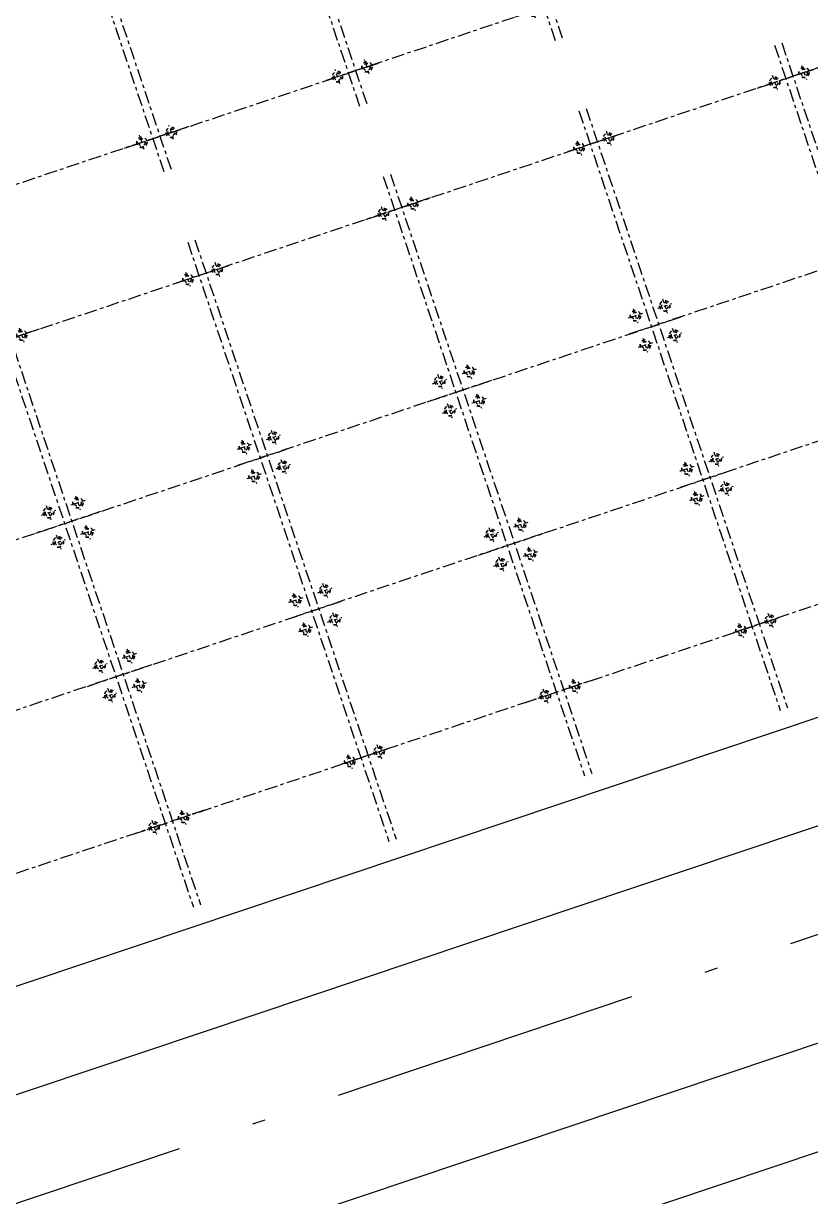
# Model space of a CAD drawing. Header units: metres. Extents: x 568006 to 1139366, y 2064802 to 4131555.
# Drawn here: x 569350.96 to 569373.85, y 2065055.76 to 2065089.88 of the extents above; entities that cross this region are included whole.
import ezdxf
from ezdxf.enums import TextEntityAlignment as Align
from ezdxf.xclip import XClip

# ---------------------------------------------------------------- set-up
doc = ezdxf.new("R2010")
doc.units = ezdxf.units.M
doc.header["$XCLIPFRAME"] = 0
for name, pattern in [('ACAD_ISO10W100', [18.5, 12, -3, 0.5, -3]), ('CENTER2', [1.125, 0.75, -0.125, 0.125, -0.125]), ('HIDDEN', [0.375, 0.25, -0.125])]:
    doc.linetypes.add(name, pattern=pattern)
doc.layers.get('0').update_dxf_attribs({"linetype": 'CONTINUOUS'})
doc.layers.add('-WALL', color=4, linetype='CONTINUOUS', lineweight=35)
doc.layers.add('hung-demlonha', color=7, linetype='CONTINUOUS', lineweight=15)
for name, color, linetype in [('01.AXIS', 160, 'CENTER2'), ('CDC.01.AXIS', 160, 'CENTER2'), ('datOlienke', 42, 'CONTINUOUS'), ('ghi_chu', 7, 'CONTINUOUS'), ('LogDg', 7, 'CONTINUOUS'), ('TimDg', 222, 'CONTINUOUS'), ('ViaHeS', 32, 'CONTINUOUS')]:
    doc.layers.add(name, color=color, linetype=linetype)
doc.styles.add('QH1', font='arialbd.ttf', dxfattribs={"width": 0.8})

# ---------------------------------------------------------------- blocks, each defined once
blk = doc.blocks.new('A$C758D662A')
at = {"linetype": 'HIDDEN', "ltscale": 500}
for radius in [300, 200]:
    blk.add_circle((0, 0), radius, dxfattribs=at)
at = {"layer": 'CDC.01.AXIS', "ltscale": 200}
for p, q in [((437, 0), (-437, 0)), ((0, 437), (0, -437))]:
    blk.add_line(p, q, dxfattribs=at)
blk = doc.blocks.new('MAU M1SH')
at = {"layer": '01.AXIS', "ltscale": 500}
for p, q in [((-370, 15724), (-370, -2671)), ((5410, 15724), (5410, -2671)), ((-1468, 14700), (6323, 14700)), ((-1468, 9100), (6323, 9100)), ((-1468, 4400), (6323, 4400)), ((-1575, -100), (6216, -100))]:
    blk.add_line(p, q, dxfattribs=at)
at = {"xscale": 0.5, "yscale": 0.5, "zscale": 0.5}
for p in [(-30, 14700), (5070, 14700), (-30, 9550), (5070, 9550), (-30, 8650), (5070, 8650), (-30, 4850), (5070, 4850), (-30, 3950), (5070, 3950), (-30, -100), (5070, -100)]:
    blk.add_blockref('A$C758D662A', p, dxfattribs=at)
blk = doc.blocks.new('tmbc_khub')
at = {"layer": 'datOlienke'}
for points in [[(-229.275, 245.35), (-118.297, 282.594), (-115.257, 288.887), (-125.465, 317.108), (-131.905, 320.219), (-240.21, 283.873), (-243.585, 277.472), (-235.381, 248.569)], [(-107.774, 268.195), (-114.214, 271.306), (-225.994, 233.793), (-229.369, 227.393), (-221.165, 198.49), (-215.059, 195.271), (-100.606, 233.681), (-97.566, 239.974)]]:
    blk.add_lwpolyline(points, close=True, dxfattribs=at)
at = {"layer": 'LogDg'}
blk.add_lwpolyline([(-122.683, 318.237, 0.407417), (-132.751, 323.1), (-244.231, 285.688, 0.400458), (-249.381, 275.919), (-241.18, 247.027, 0.428104), (-230.939, 241.627), (-117.454, 279.712, 0.421043), (-112.476, 290.018), (-122.683, 318.237)], format="xyb", dxfattribs=at)
blk.add_lwpolyline([(-226.964, 196.948, 0.428104), (-216.723, 191.548), (-99.763, 230.799, 0.421043), (-94.785, 241.105), (-104.991, 269.324, 0.407417), (-115.06, 274.187), (-230.015, 235.609, 0.400458), (-235.165, 225.84)], format="xyb", close=True, dxfattribs=at)
at = {"layer": 'TimDg', "linetype": 'ACAD_ISO10W100', "ltscale": 0.75}
blk.add_lwpolyline([(-105.826, 280.45), (-243.764, 234.159)], dxfattribs=at)
at = {"layer": 'ViaHeS'}
for points in [[(-229.275, 245.35), (-118.297, 282.594), (-115.257, 288.887), (-125.465, 317.108), (-131.905, 320.219), (-240.21, 283.873), (-243.585, 277.472), (-235.381, 248.569)], [(-107.774, 268.195), (-114.214, 271.306), (-225.994, 233.793), (-229.369, 227.393), (-221.165, 198.49), (-215.059, 195.271), (-100.606, 233.681), (-97.566, 239.974)]]:
    blk.add_lwpolyline(points, close=True, dxfattribs=at)
at = {"layer": '-WALL'}
for p, xscale, yscale, zscale, rotation in [((-204.558, 292.463), -0.001, 0.001, 0.001, 198.5514997182336), ((-205.468, 292.157), 0.0009999999999999992, 0.0009999999999999992, 0.0009999999999999992, 198.5514996331912), ((-215.935, 288.644), -0.001, 0.001, 0.001, 198.5514997182336), ((-216.846, 288.339), 0.0009999999999999992, 0.0009999999999999992, 0.0009999999999999992, 198.5514996331912), ((-188.18, 262.517), 0.0009999999999999998, 0.0009999999999999998, 0.0009999999999999998, 18.55121889858988), ((-189.09, 262.212), -0.001, 0.0009999999999999998, 0.001, 18.5512189836323), ((-199.557, 258.699), 0.0009999999999999998, 0.0009999999999999998, 0.0009999999999999998, 18.55121889858988), ((-200.468, 258.393), -0.001, 0.0009999999999999998, 0.001, 18.5512189836323), ((-210.934, 254.881), 0.0009999999999999998, 0.0009999999999999998, 0.0009999999999999998, 18.55121889858988), ((-211.844, 254.576), -0.001, 0.0009999999999999998, 0.001, 18.5512189836323), ((-194.682, 240.926), -0.0009999999999999992, 0.0009999999999999992, 0.001, 198.5514994859781)]:
    blk.add_blockref('MAU M1SH', p, dxfattribs=dict(at, xscale=xscale, yscale=yscale, zscale=zscale, rotation=rotation))
at = {"layer": 'hung-demlonha', "color": 7, "ltscale": 5, "style": 'QH1', "width": 0.65}
for tag, p in [('BT04', (-109.598, 191.643)), ('BT06', (-305.798, 171.199)), ('BT05', (-282.572, 137.244))]:
    blk.add_attdef(tag, text='', height=3.96, rotation=0, dxfattribs=at).set_placement(p, align=Align.CENTER)

msp = doc.modelspace()

# ---------------------------------------------------------------- block references
at = {"layer": 'ghi_chu'}
ref = msp.add_blockref('tmbc_khub', (569566.549, 2064812.011), dxfattribs=at)
XClip(ref).set_block_clipping_path([(-245.2612135945, 174.796498704), (-53.3045809087, 337.2658173321)])

doc.saveas('drawing.dxf')
